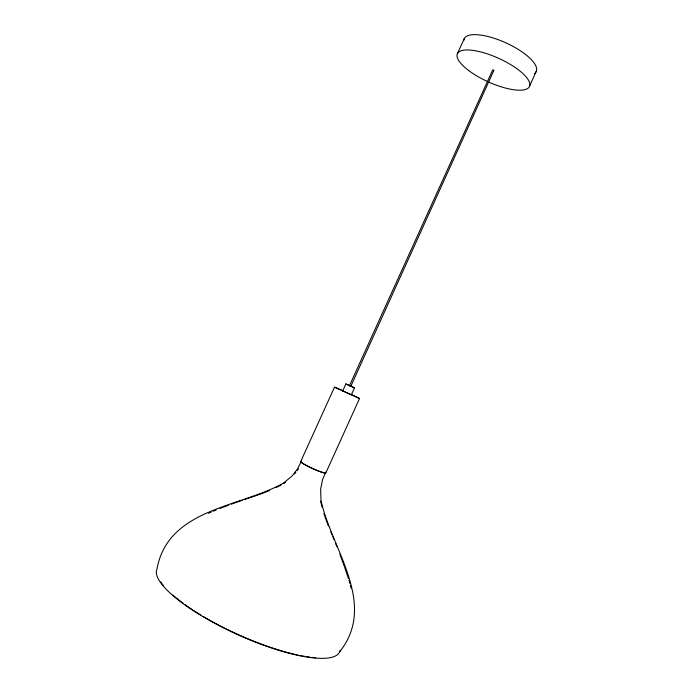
<?xml version="1.0" encoding="UTF-8"?>
<svg xmlns="http://www.w3.org/2000/svg" width="693" height="693" viewBox="0 0 693 693"><rect width="100%" height="100%" fill="white"/><g stroke="black" fill="none" stroke-linecap="round" stroke-linejoin="round"><path stroke-width="1.04" d="M325.511 472.739L322.488 479.816L320.625 489.284L321.015 500.424C331.488 549.22 377.858 603.655 339.691 651.81M529.729 85.75L536.521 70.721M342.758 390.921L345.868 383.939L354.487 387.837L351.316 394.793L342.74 390.878L343.252 391.06M493.927 70.322L350.849 386.2L350.372 385.992L349.515 385.594L492.671 69.993L493.659 70.123M325.866 472.851L359.537 398.492L351.498 394.49M457.354 53.785L464.171 38.817M300.71 461.555L334.502 387.17L343.563 390.878M294.508 474.003L295.816 472.305M297.132 470.608L298.44 468.91M283.879 483.61L285.481 482.302M359.485 398.527L334.502 387.17M276.169 487.534L280.986 485.083M208.35 513.27L211.287 512.049M213.236 511.235L216.173 510.013M220.019 508.48L228.491 505.214M259.087 494.594L269.482 490.592M231.315 504.123L242.16 500.355M245.123 499.324L258.091 494.932M354.469 387.846L345.868 383.939M349.506 385.577L349.982 385.784M350.337 385.949L350.84 386.183M330.795 531.834L331.999 534.745M332.805 536.694L334.017 539.613M335.585 543.477L336.755 546.379M339.839 554.088L344.352 566.398M323.848 513.643L328.378 525.996M344.69 567.402L348.406 578.43M349.012 580.405L349.809 583.324M350.346 585.264L351.143 588.184M320.582 501.169L322.176 507.458M324.419 472.86A13.41 1.447 24.4 0 1 311.512 468A13.41 1.447 24.4 0 1 301.169 462.023M301.065 461.815A13.41 1.447 24.4 0 1 301.074 461.668L297.747 468.589L292.013 476.108L283.194 483.281C239.527 507.545 168.035 508.549 156.956 569.048A100.303 26.403 24.4 0 0 240.601 635.931A100.303 26.403 24.4 0 0 340.185 650.138M325.355 472.357A13.41 1.447 24.4 0 1 325.407 472.851M315.739 657.735A99.523 26.195 24.4 0 1 311.945 657.38M309.953 657.146A99.523 26.195 24.4 0 1 306.86 656.704M304.721 656.349A99.523 26.195 24.4 0 1 302.529 655.959M301.559 655.777A99.523 26.195 24.4 0 1 299.575 655.387M297.548 654.963A99.523 26.195 24.4 0 1 295.495 654.504M294.447 654.27A99.523 26.195 24.4 0 1 277.711 649.688M276.68 649.367A99.523 26.195 24.4 0 1 247.592 638.677M246.604 638.262A99.523 26.195 24.4 0 1 203.257 616.493M200.719 614.968A99.523 26.195 24.4 0 1 193.52 610.446M192.654 609.883A99.523 26.195 24.4 0 1 185.265 604.824M183.532 603.568A99.523 26.195 24.4 0 1 172.817 595.036M163.15 585.23A99.523 26.195 24.4 0 1 160.741 581.999M325.433 472.236A13.791 1.49 24.4 0 1 313.106 468.78A13.791 1.49 24.4 0 1 301.23 461.365M463.773 40.566A39.562 13.513 24.4 0 1 507.059 43.373A39.562 13.513 24.4 0 1 534.372 73.605M468.745 70.573A39.596 12.872 24.4 0 0 528.993 87.266A39.596 12.872 24.4 0 0 482.562 52.425A39.596 12.872 24.4 0 0 468.745 70.573"/></g></svg>
